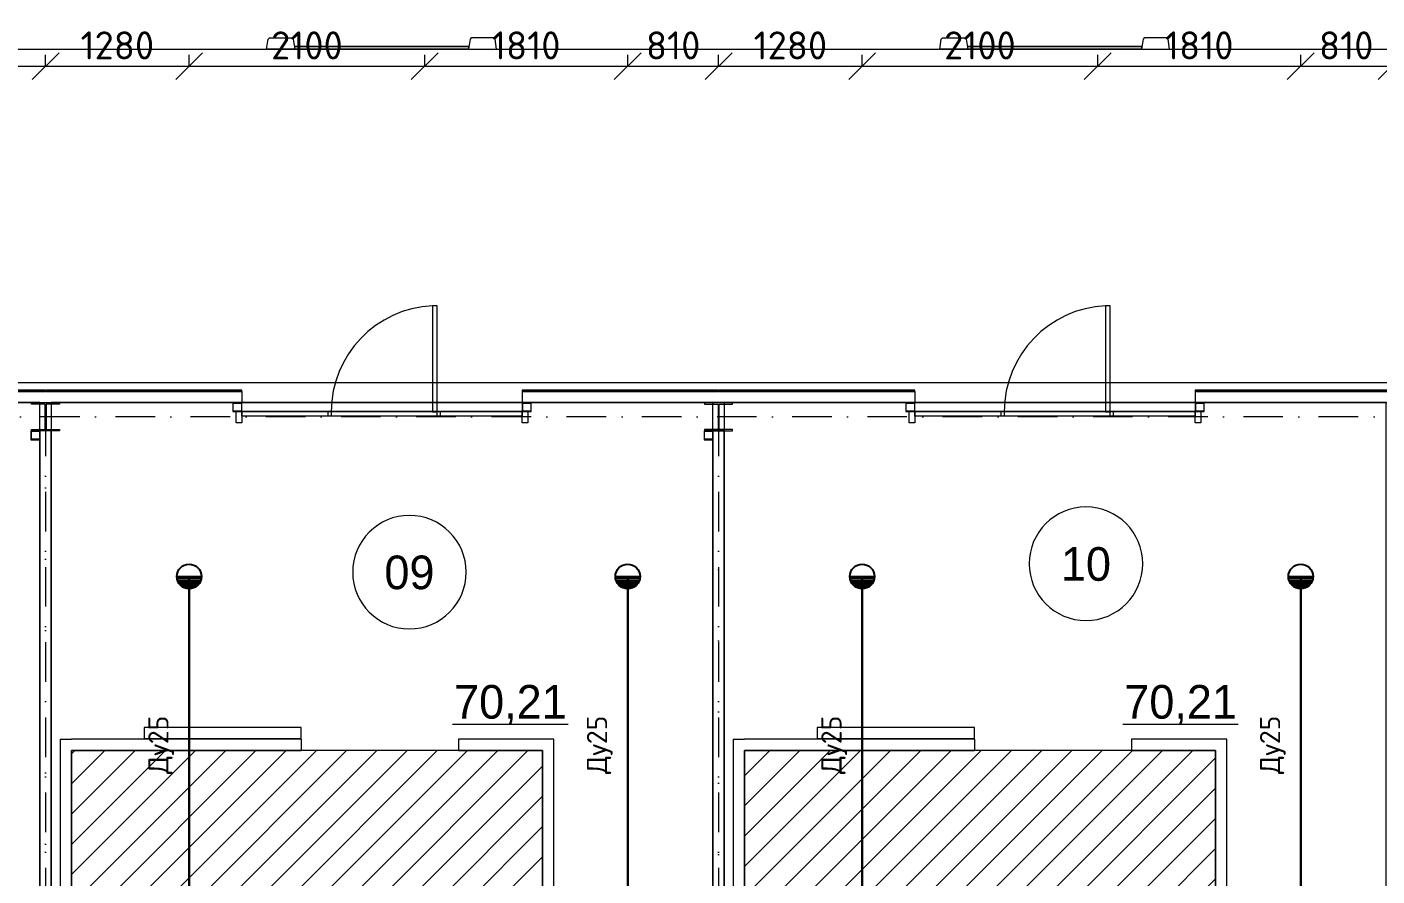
# Model space of a CAD drawing. Header units: millimetres. Extents: x 0 to 2118900, y -20000 to 84100.
# Drawn here: x 417835 to 429870, y 59905 to 67474 of the extents above; entities that cross this region are included whole.
import ezdxf
from ezdxf.enums import TextEntityAlignment as Align

# ---------------------------------------------------------------- set-up
doc = ezdxf.new("R2010")
doc.units = ezdxf.units.MM
for name, pattern in [('Dot & Dashed', [670.277762, 352.777767, -176.388884, 0, -141.111112]), ('Крупный пунктир', [634.99999, 0, -634.99999]), ('Штриховая', [300, 200, -100])]:
    doc.linetypes.add(name, pattern=pattern)
for name, color, linetype, lineweight in [('АР_подоснова', 8, 'Continuous', 13), ('ПТ_В21_расп', 1, 'Continuous', 30), ('ПТ_оросители', 7, 'Continuous', 25), ('ПТ_размеры', 7, 'Continuous', 13), ('ПТ_текст', 7, 'Continuous', 18), ('ПТ_штриховка', 8, 'Continuous', 9)]:
    doc.layers.add(name, color=color, linetype=linetype, lineweight=lineweight)
doc.styles.add('АР_текст_1', font='arial.ttf')
doc.styles.add('ПТ', font='isocpeur.ttf')
doc.dimstyles.new('ПТ100', dxfattribs={"dimscale": 100, "dimtxt": 2.5, "dimasz": 1.2, "dimexe": 1, "dimexo": 0, "dimgap": 0.6, "dimtad": 1, "dimdec": 0, "dimtxsty": 'ПТ', "dimtsz": 1.2, "dimcen": 2.5, "dimclrd": 7, "dimclre": 7, "dimclrt": 7, "dimazin": 3, "dimtfac": 1, "dimtmove": 0, "dimatfit": 3, "dimlwd": 13, "dimlwe": 13, "dimarcsym": 0})

# ---------------------------------------------------------------- blocks, each defined once
blk = doc.blocks.new('Разгрузочный тамбур_09_23', base_point=(14375, 38770))
at = {"color": 0, "linetype": 'Continuous', "lineweight": -2}
blk.add_line((13629, 37258), (14659, 37258), dxfattribs=at)
for start, end in [(0, 180), (180, 0)]:
    blk.add_arc((13244, 38614), 506, start, end, dxfattribs=at)
at = {"color": 0, "lineweight": -2, "style": 'АР_текст_1'}
for tag, p in [('ROOM_NUMBER', (13244, 38612)), ('ROOM_AREA', (14144, 37458))]:
    blk.add_attdef(tag, text='', height=300, dxfattribs=at).set_placement(p, align=Align.MIDDLE_CENTER)
blk = doc.blocks.new('Разгрузочный тамбур_10_24', base_point=(20375, 38770))
at = {"color": 0, "linetype": 'Continuous', "lineweight": -2}
blk.add_line((19604, 37258), (20633, 37258), dxfattribs=at)
for start, end in [(0, 180), (180, 0)]:
    blk.add_arc((19275, 38689), 506, start, end, dxfattribs=at)
at = {"color": 0, "lineweight": -2, "style": 'АР_текст_1'}
for tag, p in [('ROOM_NUMBER', (19275, 38687)), ('ROOM_AREA', (20119, 37458))]:
    blk.add_attdef(tag, text='', height=300, dxfattribs=at).set_placement(p, align=Align.MIDDLE_CENTER)
blk = doc.blocks.new('Колонна SHS ГК 270')
at = {"color": 0, "linetype": 'Continuous', "lineweight": -2}
for p, q in [((40, 40), (-40, 40)), ((-40, 40), (-40, -40)), ((-36.4, -36.4), (-36.4, 36.4)), ((-36.4, 36.4), (36.4, 36.4)), ((36.4, 36.4), (36.4, -36.4)), ((40, -40), (40, 40)), ((-40, -40), (40, -40)), ((36.4, -36.4), (-36.4, -36.4))]:
    blk.add_line(p, q, dxfattribs=at)
blk = doc.blocks.new('Труба Квадратного Сечения ГК SHS 27')
at = {"color": 0, "linetype": 'Continuous', "lineweight": -2}
for p, q in [((1250, 40), (0, 40)), ((0, 40), (0, 0)), ((0, 0), (0, -40)), ((2500, 40), (1250, 40)), ((2500, 0), (2500, 40)), ((2500, -40), (2500, 0)), ((0, -40), (1250, -40)), ((1250, -40), (2500, -40))]:
    blk.add_line(p, q, dxfattribs=at)
blk = doc.blocks.new('Морозильная камера №3_№3_77', base_point=(12258, 33075))
at = {"color": 0, "linetype": 'Continuous', "lineweight": -2}
for p, q in [((13314, 33919), (12735, 32917)), ((13892, 32917), (13314, 33919)), ((12735, 32917), (13892, 32917)), ((13362, 28498), (14391, 28498))]:
    blk.add_line(p, q, dxfattribs=at)
at = {"color": 0, "linetype": 'Штриховая', "lineweight": -2, "flags": 128}
blk.add_lwpolyline([(14430, 37025), (10230, 37025), (10230, 28325), (14430, 28325)], close=True, dxfattribs=at)
at = {"color": 0, "linetype": 'Continuous', "lineweight": -2}
for start, end in [(0, 180), (180, 0)]:
    blk.add_arc((12074, 32708), 506, start, end, dxfattribs=at)
at = {"color": 0, "lineweight": -2, "style": 'АР_текст_1'}
for tag, p in [('DUMMY_112', (13314, 33251)), ('ROOM_NUMBER', (12074, 32705)), ('ROOM_AREA', (13877, 28698))]:
    blk.add_attdef(tag, text='', height=300, dxfattribs=at).set_placement(p, align=Align.MIDDLE_CENTER)
blk = doc.blocks.new('Морозильная камера №3_№3_78', base_point=(18258, 33075))
at = {"color": 0, "linetype": 'Continuous', "lineweight": -2}
for p, q in [((19314, 33919), (18735, 32917)), ((19892, 32917), (19314, 33919)), ((18735, 32917), (19892, 32917)), ((19362, 28498), (20391, 28498))]:
    blk.add_line(p, q, dxfattribs=at)
at = {"color": 0, "linetype": 'Штриховая', "lineweight": -2, "flags": 128}
blk.add_lwpolyline([(20430, 37025), (16230, 37025), (16230, 28325), (20430, 28325)], close=True, dxfattribs=at)
at = {"color": 0, "linetype": 'Continuous', "lineweight": -2}
for start, end in [(0, 180), (180, 0)]:
    blk.add_arc((18074, 32708), 506, start, end, dxfattribs=at)
at = {"color": 0, "lineweight": -2, "style": 'АР_текст_1'}
for tag, p in [('DUMMY_112', (19314, 33251)), ('ROOM_NUMBER', (18074, 32705)), ('ROOM_AREA', (19877, 28698))]:
    blk.add_attdef(tag, text='', height=300, dxfattribs=at).set_placement(p, align=Align.MIDDLE_CENTER)
blk = doc.blocks.new('Перекрытие_1100', base_point=(-300, -300))
at = {"color": 0, "linetype": 'Continuous', "lineweight": -2, "flags": 128}
blk.add_lwpolyline([(-300, -300), (98301, -300), (98301, 40301), (-300, 40301)], close=True, dxfattribs=at)
blk = doc.blocks.new('Перекрытие_320', base_point=(11971, 43276))
at = {"color": 0, "linetype": 'Continuous', "lineweight": -2, "flags": 128}
blk.add_lwpolyline([(11971, 43276), (11985, 43367), (11995, 43376), (12198, 43376), (12208, 43367), (12221, 43276)], close=True, dxfattribs=at)
blk = doc.blocks.new('Перекрытие_330', base_point=(14021, 43276))
at = {"color": 0, "linetype": 'Continuous', "lineweight": -2, "flags": 128}
blk.add_lwpolyline([(14021, 43276), (14008, 43367), (13998, 43376), (13795, 43376), (13785, 43367), (13771, 43276)], close=True, dxfattribs=at)
blk = doc.blocks.new('Перекрытие_340', base_point=(17971, 43276))
at = {"color": 0, "linetype": 'Continuous', "lineweight": -2, "flags": 128}
blk.add_lwpolyline([(17971, 43276), (17985, 43367), (17995, 43376), (18198, 43376), (18208, 43367), (18221, 43276)], close=True, dxfattribs=at)
blk = doc.blocks.new('Перекрытие_350', base_point=(20021, 43276))
at = {"color": 0, "linetype": 'Continuous', "lineweight": -2, "flags": 128}
blk.add_lwpolyline([(20021, 43276), (20008, 43367), (19998, 43376), (19795, 43376), (19785, 43367), (19771, 43276)], close=True, dxfattribs=at)
blk = doc.blocks.new('Перекрытие_580', base_point=(3875, 43275))
at = {"color": 0, "linetype": 'Continuous', "lineweight": -2, "flags": 128}
blk.add_lwpolyline([(3875, 43275), (94125, 43275), (94125, 40301), (3875, 40301)], close=True, dxfattribs=at)
blk = doc.blocks.new('Стена_92', base_point=(14530, 37125))
at = {"color": 0, "linetype": 'Continuous', "lineweight": -2}
for p, q in [((14430, 28235), (14430, 28225)), ((14430, 28225), (14530, 28225)), ((14530, 28225), (14530, 28235))]:
    blk.add_line(p, q, dxfattribs=at)
at = {"color": 0, "linetype": 'Continuous', "lineweight": -2, "flags": 128}
for points in [[(14530, 37125), (14430, 37125)], [(14530, 28235), (14530, 37125)], [(14430, 37025), (14430, 28235)], [(14430, 28235), (14530, 28235)]]:
    blk.add_lwpolyline(points, dxfattribs=at)
blk = doc.blocks.new('Стена_93', base_point=(10130, 28225))
at = {"color": 0, "linetype": 'Continuous', "lineweight": -2}
for p, q in [((10130, 28235), (10130, 28225)), ((10130, 28225), (10230, 28225)), ((10230, 28225), (10230, 28235))]:
    blk.add_line(p, q, dxfattribs=at)
at = {"color": 0, "linetype": 'Continuous', "lineweight": -2, "flags": 128}
for points in [[(10130, 37125), (10230, 37125)], [(10130, 37125), (10130, 28235)], [(10230, 28235), (10230, 37025)], [(10230, 28235), (10130, 28235)]]:
    blk.add_lwpolyline(points, dxfattribs=at)
blk = doc.blocks.new('Стена_94', base_point=(10000, 39875))
at = {"color": 0, "linetype": 'Continuous', "lineweight": -2, "flags": 128}
for points in [[(9950, 39875), (9950, 34125)], [(10050, 39875), (9950, 39875)], [(10050, 34125), (10050, 39875)], [(9950, 34125), (10050, 34125)]]:
    blk.add_lwpolyline(points, dxfattribs=at)
blk = doc.blocks.new('Стена_95', base_point=(20530, 37125))
at = {"color": 0, "linetype": 'Continuous', "lineweight": -2}
for p, q in [((20430, 28235), (20430, 28225)), ((20430, 28225), (20530, 28225)), ((20530, 28225), (20530, 28235))]:
    blk.add_line(p, q, dxfattribs=at)
at = {"color": 0, "linetype": 'Continuous', "lineweight": -2, "flags": 128}
for points in [[(20530, 37125), (20430, 37125)], [(20530, 28235), (20530, 37125)], [(20430, 37025), (20430, 28235)], [(20430, 28235), (20530, 28235)]]:
    blk.add_lwpolyline(points, dxfattribs=at)
blk = doc.blocks.new('Стена_96', base_point=(16130, 28225))
at = {"color": 0, "linetype": 'Continuous', "lineweight": -2}
for p, q in [((16130, 28235), (16130, 28225)), ((16130, 28225), (16230, 28225)), ((16230, 28225), (16230, 28235))]:
    blk.add_line(p, q, dxfattribs=at)
at = {"color": 0, "linetype": 'Continuous', "lineweight": -2, "flags": 128}
for points in [[(16130, 37125), (16230, 37125)], [(16130, 37125), (16130, 28235)], [(16230, 28235), (16230, 37025)], [(16230, 28235), (16130, 28235)]]:
    blk.add_lwpolyline(points, dxfattribs=at)
blk = doc.blocks.new('Стена_181', base_point=(8250, 40225))
at = {"color": 0, "linetype": 'Continuous', "lineweight": -2, "flags": 128}
for points in [[(9997, 40235), (8250, 40235)], [(8250, 40235), (8250, 40225)], [(8250, 40225), (9997, 40225)], [(9997, 40225), (9997, 40235)]]:
    blk.add_lwpolyline(points, dxfattribs=at)
blk = doc.blocks.new('Стена_182', base_point=(8250, 40225))
at = {"color": 0, "linetype": 'Continuous', "lineweight": -2, "flags": 128}
for points in [[(9997, 40235), (8250, 40235)], [(8250, 40235), (8250, 40225)], [(8250, 40225), (9997, 40225)], [(9997, 40225), (9997, 40235)]]:
    blk.add_lwpolyline(points, dxfattribs=at)
blk = doc.blocks.new('Стена_186', base_point=(14250, 40225))
at = {"color": 0, "linetype": 'Continuous', "lineweight": -2, "flags": 128}
for points in [[(15997, 40235), (14250, 40235)], [(14250, 40235), (14250, 40225)], [(14250, 40225), (15997, 40225)], [(15997, 40225), (15997, 40235)]]:
    blk.add_lwpolyline(points, dxfattribs=at)
blk = doc.blocks.new('Стена_187', base_point=(11750, 40225))
at = {"color": 0, "linetype": 'Continuous', "lineweight": -2, "flags": 128}
for points in [[(11750, 40235), (10003, 40235)], [(10003, 40235), (10003, 40225)], [(10003, 40225), (11750, 40225)], [(11750, 40225), (11750, 40235)]]:
    blk.add_lwpolyline(points, dxfattribs=at)
blk = doc.blocks.new('Стена_188', base_point=(20250, 40225))
at = {"color": 0, "linetype": 'Continuous', "lineweight": -2, "flags": 128}
for points in [[(21997, 40235), (20250, 40235)], [(20250, 40235), (20250, 40225)], [(20250, 40225), (21997, 40225)], [(21997, 40225), (21997, 40235)]]:
    blk.add_lwpolyline(points, dxfattribs=at)
blk = doc.blocks.new('Стена_189', base_point=(20250, 40225))
at = {"color": 0, "linetype": 'Continuous', "lineweight": -2, "flags": 128}
for points in [[(21997, 40235), (20250, 40235)], [(20250, 40235), (20250, 40225)], [(20250, 40225), (21997, 40225)], [(21997, 40225), (21997, 40235)]]:
    blk.add_lwpolyline(points, dxfattribs=at)
blk = doc.blocks.new('Стена_1900', base_point=(17750, 40225))
at = {"color": 0, "linetype": 'Continuous', "lineweight": -2, "flags": 128}
for points in [[(17750, 40235), (16003, 40235)], [(16003, 40235), (16003, 40225)], [(16003, 40225), (17750, 40225)], [(17750, 40225), (17750, 40235)]]:
    blk.add_lwpolyline(points, dxfattribs=at)
blk = doc.blocks.new('Стена_191', base_point=(17750, 40225))
at = {"color": 0, "linetype": 'Continuous', "lineweight": -2, "flags": 128}
for points in [[(17750, 40235), (16003, 40235)], [(16003, 40235), (16003, 40225)], [(16003, 40225), (17750, 40225)], [(17750, 40225), (17750, 40235)]]:
    blk.add_lwpolyline(points, dxfattribs=at)
blk = doc.blocks.new('Наружная Раздвижная Дверь 27')
at = {"color": 0, "linetype": 'Continuous', "lineweight": -2}
for p, q in [((-700, 0), (-700, -100)), ((700, 105), (2100, 105)), ((700, 5), (700, 105)), ((2100, 5), (700, 5)), ((700, 0), (700, -100)), ((2100, 105), (2100, 5))]:
    blk.add_line(p, q, dxfattribs=at)
blk = doc.blocks.new('Стена_262', base_point=(10130, 37125))
at = {"color": 0, "linetype": 'Continuous', "lineweight": -2}
for p, q in [((12280, 37125), (12280, 37025)), ((13680, 37125), (13680, 37025))]:
    blk.add_line(p, q, dxfattribs=at)
at = {"color": 0, "linetype": 'Continuous', "lineweight": -2, "flags": 128}
for points in [[(12280, 37125), (10230, 37125)], [(14430, 37125), (13680, 37125)], [(10230, 37025), (12280, 37025)], [(13680, 37025), (14430, 37025)]]:
    blk.add_lwpolyline(points, dxfattribs=at)
at = {"color": 0, "linetype": 'Continuous', "lineweight": -2, "xscale": -1, "zscale": 1000}
blk.add_blockref('Наружная Раздвижная Дверь 27', (12980, 37125), dxfattribs=at)
blk = doc.blocks.new('Стена_267', base_point=(16130, 37125))
at = {"color": 0, "linetype": 'Continuous', "lineweight": -2}
for p, q in [((18280, 37125), (18280, 37025)), ((19680, 37125), (19680, 37025))]:
    blk.add_line(p, q, dxfattribs=at)
at = {"color": 0, "linetype": 'Continuous', "lineweight": -2, "flags": 128}
for points in [[(18280, 37125), (16230, 37125)], [(20430, 37125), (19680, 37125)], [(16230, 37025), (18280, 37025)], [(19680, 37025), (20430, 37025)]]:
    blk.add_lwpolyline(points, dxfattribs=at)
at = {"color": 0, "linetype": 'Continuous', "lineweight": -2, "xscale": -1, "zscale": 1000}
blk.add_blockref('Наружная Раздвижная Дверь 27', (18980, 37125), dxfattribs=at)
blk = doc.blocks.new('Стена_358', base_point=(14250, 40225))
at = {"color": 0, "linetype": 'Continuous', "lineweight": -2, "flags": 128}
for points in [[(15997, 40235), (14250, 40235)], [(14250, 40235), (14250, 40225)], [(14250, 40225), (15997, 40225)], [(15997, 40225), (15997, 40235)]]:
    blk.add_lwpolyline(points, dxfattribs=at)
blk = doc.blocks.new('Стена_359', base_point=(11750, 40225))
at = {"color": 0, "linetype": 'Continuous', "lineweight": -2, "flags": 128}
for points in [[(11750, 40235), (10003, 40235)], [(10003, 40235), (10003, 40225)], [(10003, 40225), (11750, 40225)], [(11750, 40225), (11750, 40235)]]:
    blk.add_lwpolyline(points, dxfattribs=at)
blk = doc.blocks.new('Стена_369', base_point=(16000, 34125))
at = {"color": 0, "linetype": 'Continuous', "lineweight": -2, "flags": 128}
for points in [[(16050, 39875), (15950, 39875)], [(15950, 39875), (15950, 34125)], [(16050, 34125), (16050, 39875)], [(15950, 34125), (16050, 34125)]]:
    blk.add_lwpolyline(points, dxfattribs=at)
blk = doc.blocks.new('Морф_166')
at = {"color": 0, "linetype": 'Continuous', "lineweight": -2, "flags": 128}
for points in [[(12221, 43301), (12221, 43300)], [(12421, 43301), (12221, 43301)], [(12421, 43300), (12221, 43300)], [(12421, 43301), (12421, 43300)]]:
    blk.add_lwpolyline(points, dxfattribs=at)
blk = doc.blocks.new('Морф_167')
at = {"color": 0, "linetype": 'Continuous', "lineweight": -2, "flags": 128}
for points in [[(12221, 43301), (12221, 43300)], [(12421, 43301), (12221, 43301)], [(12221, 43300), (12421, 43300)], [(12421, 43300), (12421, 43301)], [(12421, 43301), (12621, 43301)], [(12621, 43300), (12421, 43300)], [(12621, 43301), (12621, 43300)]]:
    blk.add_lwpolyline(points, dxfattribs=at)
blk = doc.blocks.new('Морф_168')
at = {"color": 0, "linetype": 'Continuous', "lineweight": -2, "flags": 128}
for points in [[(12621, 43301), (12321, 43301)], [(12321, 43301), (12321, 43300)], [(12321, 43300), (12621, 43300)], [(12621, 43300), (12621, 43301)], [(12621, 43301), (12821, 43301)], [(12821, 43300), (12621, 43300)], [(12821, 43301), (12821, 43300)]]:
    blk.add_lwpolyline(points, dxfattribs=at)
blk = doc.blocks.new('Морф_169')
at = {"color": 0, "linetype": 'Continuous', "lineweight": -2, "flags": 128}
for points in [[(12621, 43301), (12321, 43301)], [(12321, 43301), (12321, 43300)], [(12321, 43300), (12621, 43300)], [(12621, 43300), (12621, 43301)], [(12621, 43301), (12821, 43301)], [(12821, 43300), (12621, 43300)], [(12821, 43301), (12821, 43300)]]:
    blk.add_lwpolyline(points, dxfattribs=at)
blk = doc.blocks.new('Морф_170')
at = {"color": 0, "linetype": 'Continuous', "lineweight": -2, "flags": 128}
for points in [[(12821, 43301), (12521, 43301)], [(12521, 43301), (12521, 43300)], [(12521, 43300), (12821, 43300)], [(12821, 43300), (12821, 43301)], [(12821, 43301), (13021, 43301)], [(13021, 43300), (12821, 43300)], [(13021, 43301), (13021, 43300)]]:
    blk.add_lwpolyline(points, dxfattribs=at)
blk = doc.blocks.new('Морф_171')
at = {"color": 0, "linetype": 'Continuous', "lineweight": -2, "flags": 128}
for points in [[(13021, 43301), (12721, 43301)], [(12721, 43301), (12721, 43300)], [(12721, 43300), (13021, 43300)], [(13021, 43300), (13021, 43301)], [(13021, 43301), (13221, 43301)], [(13221, 43300), (13021, 43300)], [(13221, 43301), (13221, 43300)]]:
    blk.add_lwpolyline(points, dxfattribs=at)
blk = doc.blocks.new('Морф_172')
at = {"color": 0, "linetype": 'Continuous', "lineweight": -2, "flags": 128}
for points in [[(13221, 43301), (12921, 43301)], [(12921, 43301), (12921, 43300)], [(12921, 43300), (13221, 43300)], [(13221, 43300), (13221, 43301)], [(13221, 43301), (13421, 43301)], [(13421, 43300), (13221, 43300)], [(13421, 43301), (13421, 43300)]]:
    blk.add_lwpolyline(points, dxfattribs=at)
blk = doc.blocks.new('Морф_173')
at = {"color": 0, "linetype": 'Continuous', "lineweight": -2, "flags": 128}
for points in [[(13421, 43301), (13121, 43301)], [(13121, 43301), (13121, 43300)], [(13121, 43300), (13421, 43300)], [(13421, 43300), (13421, 43301)], [(13421, 43301), (13621, 43301)], [(13621, 43300), (13421, 43300)], [(13621, 43301), (13621, 43300)]]:
    blk.add_lwpolyline(points, dxfattribs=at)
blk = doc.blocks.new('Морф_174')
at = {"color": 0, "linetype": 'Continuous', "lineweight": -2, "flags": 128}
for points in [[(13621, 43301), (13321, 43301)], [(13321, 43301), (13321, 43300)], [(13321, 43300), (13621, 43300)], [(13621, 43300), (13621, 43301)], [(13621, 43301), (13771, 43301)], [(13771, 43300), (13621, 43300)], [(13771, 43300), (13771, 43301)]]:
    blk.add_lwpolyline(points, dxfattribs=at)
blk = doc.blocks.new('Морф_175')
at = {"color": 0, "linetype": 'Continuous', "lineweight": -2, "flags": 128}
for points in [[(13771, 43301), (13521, 43301)], [(13521, 43301), (13521, 43300)], [(13521, 43300), (13771, 43300)], [(13771, 43300), (13771, 43301)]]:
    blk.add_lwpolyline(points, dxfattribs=at)
blk = doc.blocks.new('Морф_176')
at = {"color": 0, "linetype": 'Continuous', "lineweight": -2, "flags": 128}
for points in [[(13771, 43301), (13721, 43301)], [(13721, 43301), (13721, 43300)], [(13721, 43300), (13771, 43300)], [(13771, 43300), (13771, 43301)]]:
    blk.add_lwpolyline(points, dxfattribs=at)
blk = doc.blocks.new('Морф_177')
at = {"color": 0, "linetype": 'Continuous', "lineweight": -2, "flags": 128}
for points in [[(18221, 43301), (18221, 43300)], [(18421, 43301), (18221, 43301)], [(18421, 43300), (18221, 43300)], [(18421, 43301), (18421, 43300)]]:
    blk.add_lwpolyline(points, dxfattribs=at)
blk = doc.blocks.new('Морф_178')
at = {"color": 0, "linetype": 'Continuous', "lineweight": -2, "flags": 128}
for points in [[(18221, 43301), (18221, 43300)], [(18421, 43301), (18221, 43301)], [(18221, 43300), (18421, 43300)], [(18421, 43300), (18421, 43301)], [(18421, 43301), (18621, 43301)], [(18621, 43300), (18421, 43300)], [(18621, 43301), (18621, 43300)]]:
    blk.add_lwpolyline(points, dxfattribs=at)
blk = doc.blocks.new('Морф_179')
at = {"color": 0, "linetype": 'Continuous', "lineweight": -2, "flags": 128}
for points in [[(18621, 43301), (18321, 43301)], [(18321, 43301), (18321, 43300)], [(18321, 43300), (18621, 43300)], [(18621, 43300), (18621, 43301)], [(18621, 43301), (18821, 43301)], [(18821, 43300), (18621, 43300)], [(18821, 43301), (18821, 43300)]]:
    blk.add_lwpolyline(points, dxfattribs=at)
blk = doc.blocks.new('Морф_180')
at = {"color": 0, "linetype": 'Continuous', "lineweight": -2, "flags": 128}
for points in [[(18621, 43301), (18321, 43301)], [(18321, 43301), (18321, 43300)], [(18321, 43300), (18621, 43300)], [(18621, 43300), (18621, 43301)], [(18621, 43301), (18821, 43301)], [(18821, 43300), (18621, 43300)], [(18821, 43301), (18821, 43300)]]:
    blk.add_lwpolyline(points, dxfattribs=at)
blk = doc.blocks.new('Морф_181')
at = {"color": 0, "linetype": 'Continuous', "lineweight": -2, "flags": 128}
for points in [[(18821, 43301), (18521, 43301)], [(18521, 43301), (18521, 43300)], [(18521, 43300), (18821, 43300)], [(18821, 43300), (18821, 43301)], [(18821, 43301), (19021, 43301)], [(19021, 43300), (18821, 43300)], [(19021, 43301), (19021, 43300)]]:
    blk.add_lwpolyline(points, dxfattribs=at)
blk = doc.blocks.new('Морф_182')
at = {"color": 0, "linetype": 'Continuous', "lineweight": -2, "flags": 128}
for points in [[(19021, 43301), (18721, 43301)], [(18721, 43301), (18721, 43300)], [(18721, 43300), (19021, 43300)], [(19021, 43300), (19021, 43301)], [(19021, 43301), (19221, 43301)], [(19221, 43300), (19021, 43300)], [(19221, 43301), (19221, 43300)]]:
    blk.add_lwpolyline(points, dxfattribs=at)
blk = doc.blocks.new('Морф_183')
at = {"color": 0, "linetype": 'Continuous', "lineweight": -2, "flags": 128}
for points in [[(19221, 43301), (18921, 43301)], [(18921, 43301), (18921, 43300)], [(18921, 43300), (19221, 43300)], [(19221, 43300), (19221, 43301)], [(19221, 43301), (19421, 43301)], [(19421, 43300), (19221, 43300)], [(19421, 43301), (19421, 43300)]]:
    blk.add_lwpolyline(points, dxfattribs=at)
blk = doc.blocks.new('Морф_184')
at = {"color": 0, "linetype": 'Continuous', "lineweight": -2, "flags": 128}
for points in [[(19421, 43301), (19121, 43301)], [(19121, 43301), (19121, 43300)], [(19121, 43300), (19421, 43300)], [(19421, 43300), (19421, 43301)], [(19421, 43301), (19621, 43301)], [(19621, 43300), (19421, 43300)], [(19621, 43301), (19621, 43300)]]:
    blk.add_lwpolyline(points, dxfattribs=at)
blk = doc.blocks.new('Морф_185')
at = {"color": 0, "linetype": 'Continuous', "lineweight": -2, "flags": 128}
for points in [[(19621, 43301), (19321, 43301)], [(19321, 43301), (19321, 43300)], [(19321, 43300), (19621, 43300)], [(19621, 43300), (19621, 43301)], [(19621, 43301), (19771, 43301)], [(19771, 43300), (19621, 43300)], [(19771, 43300), (19771, 43301)]]:
    blk.add_lwpolyline(points, dxfattribs=at)
blk = doc.blocks.new('Морф_186')
at = {"color": 0, "linetype": 'Continuous', "lineweight": -2, "flags": 128}
for points in [[(19771, 43301), (19521, 43301)], [(19521, 43301), (19521, 43300)], [(19521, 43300), (19771, 43300)], [(19771, 43300), (19771, 43301)]]:
    blk.add_lwpolyline(points, dxfattribs=at)
blk = doc.blocks.new('Морф_187')
at = {"color": 0, "linetype": 'Continuous', "lineweight": -2, "flags": 128}
for points in [[(19771, 43301), (19721, 43301)], [(19721, 43301), (19721, 43300)], [(19721, 43300), (19771, 43300)], [(19771, 43300), (19771, 43301)]]:
    blk.add_lwpolyline(points, dxfattribs=at)
blk = doc.blocks.new('Колонна Универсальная 27')
at = {"color": 0, "linetype": 'Continuous', "lineweight": -2}
for p, q in [((125, 125), (-125, 125)), ((-125, 125), (-125, 113)), ((125, 113), (125, 125)), ((-125, 113), (-4, 113)), ((-4, 113), (-4, -113)), ((4, -113), (4, 113)), ((4, 113), (125, 113)), ((-4, -113), (-125, -113)), ((-125, -113), (-125, -125)), ((125, -113), (4, -113)), ((125, -125), (125, -113)), ((-125, -125), (125, -125))]:
    blk.add_line(p, q, dxfattribs=at)
blk = doc.blocks.new('Двутавp К 26020-83 27')
at = {"color": 0, "linetype": 'Крупный пунктир', "lineweight": -2}
blk.add_line((0, 0), (39875, 0), dxfattribs=at)
blk = doc.blocks.new('Двутавp К 26020-83 27_2')
at = {"color": 0, "linetype": 'Крупный пунктир', "lineweight": -2}
blk.add_line((0, 0), (17750, 0), dxfattribs=at)
blk = doc.blocks.new('Перекрытие_911', base_point=(12221, 43300))
at = {"color": 0, "linetype": 'Continuous', "lineweight": -2, "flags": 128}
blk.add_lwpolyline([(12221, 43300), (13771, 43300), (13771, 43276), (12221, 43276)], close=True, dxfattribs=at)
blk = doc.blocks.new('Перекрытие_920', base_point=(18221, 43300))
at = {"color": 0, "linetype": 'Continuous', "lineweight": -2, "flags": 128}
blk.add_lwpolyline([(18221, 43300), (19771, 43300), (19771, 43276), (18221, 43276)], close=True, dxfattribs=at)
blk = doc.blocks.new('Ворота Гаражные Раздвижные Вертикальные 27')
at = {"color": 0, "linetype": 'Continuous', "lineweight": -2}
for p, q in [((-1250, 180), (-1250, 80)), ((1250, 180), (1250, 80)), ((-1250, 0), (-1300, 0)), ((-1300, 0), (-1300, -100)), ((1250, 0), (-1250, 0)), ((-1250, 0), (-1250, -40)), ((-1250, -100), (-1250, 0)), ((1250, -40), (1250, 0)), ((1300, 0), (1250, 0)), ((1250, 0), (1250, -100)), ((1300, -100), (1300, 0)), ((-1300, -100), (-1250, -100)), ((-1250, -40), (1250, -40)), ((1250, -100), (1300, -100))]:
    blk.add_line(p, q, dxfattribs=at)
blk.add_point((0, 0), dxfattribs=at)
blk.add_point((0, 0), dxfattribs=at)
blk.add_point((0, 0), dxfattribs=at)
blk.add_point((0, 0), dxfattribs=at)
blk = doc.blocks.new('Стена_416', base_point=(-125, 40125))
at = {"color": 0, "linetype": 'Continuous', "lineweight": -2}
for p, q in [((11750, 40225), (11750, 40125)), ((14250, 40225), (14250, 40125)), ((17750, 40225), (17750, 40125)), ((20250, 40225), (20250, 40125))]:
    blk.add_line(p, q, dxfattribs=at)
at = {"color": 0, "linetype": 'Continuous', "lineweight": -2, "flags": 128}
for points in [[(11750, 40225), (8250, 40225)], [(17750, 40225), (14250, 40225)], [(23750, 40225), (20250, 40225)], [(8300, 40125), (11700, 40125)], [(14300, 40125), (17700, 40125)], [(20300, 40125), (23700, 40125)]]:
    blk.add_lwpolyline(points, dxfattribs=at)
at = {"color": 0, "linetype": 'Continuous', "lineweight": -2}
for p in [(13000, 40045), (13000, 40045), (19000, 40045), (19000, 40045)]:
    blk.add_point(p, dxfattribs=at)
at = {"color": 0, "linetype": 'Continuous', "lineweight": -2, "xscale": -1, "zscale": 1000}
for p in [(13000, 40045), (19000, 40045)]:
    blk.add_blockref('Ворота Гаражные Раздвижные Вертикальные 27', p, dxfattribs=at)
blk = doc.blocks.new('Стандартный Маркер Сетки_40')
at = {"color": 0, "linetype": 'Dot & Dashed', "lineweight": -2}
for q in [(55187, 0), (0, 0)]:
    blk.add_line((0, 0), q, dxfattribs=at)
at = {"color": 0, "lineweight": -2, "style": 'АР_текст_1'}
blk.add_attdef('AC_MarkerText_1', text='', height=300, rotation=90, dxfattribs=at).set_placement((55368, -69), align=Align.TOP_CENTER)
blk = doc.blocks.new('AR_F1')
at = {"layer": 'АР_подоснова', "linetype": 'Continuous'}
for p, q in [((13490, 40989), (13450, 40989)), ((13450, 40989), (13450, 40043)), ((13490, 40043), (13490, 40989)), ((19490, 40989), (19450, 40989)), ((19450, 40989), (19450, 40043)), ((19490, 40043), (19490, 40989)), ((12518, 40045), (12546, 40045)), ((12518, 40005), (12518, 40045)), ((12546, 40005), (12518, 40005)), ((12546, 40045), (12546, 40005)), ((13450, 40043), (13490, 40043)), ((13490, 40045), (13518, 40045)), ((13490, 40005), (13490, 40045)), ((13518, 40005), (13490, 40005)), ((13518, 40045), (13518, 40005)), ((18518, 40045), (18546, 40045)), ((18518, 40005), (18518, 40045)), ((18546, 40005), (18518, 40005)), ((18546, 40045), (18546, 40005)), ((19450, 40043), (19490, 40043)), ((19490, 40045), (19518, 40045)), ((19490, 40005), (19490, 40045)), ((19518, 40005), (19490, 40005)), ((19518, 40045), (19518, 40005))]:
    blk.add_line(p, q, dxfattribs=at)
at = {"layer": 'АР_подоснова', "linetype": 'Dot & Dashed'}
blk.add_line((98125, 40000), (-4800, 40000), dxfattribs=at)
at = {"layer": 'АР_подоснова', "linetype": 'Continuous', "flags": 128}
for points in [[(-125, 28225), (7275, 28225), (9950, 28225), (9950, 40125), (5680, 40125), (5680, 38025), (-125, 38025)], [(10050, 40125), (10050, 28225), (10130, 28225), (14530, 28225), (15950, 28225), (15950, 40125)], [(16130, 28225), (20530, 28225), (21950, 28225), (21950, 40125), (16050, 40125), (16050, 28225)], [(14430, 37025), (10230, 37025), (10230, 28325), (14430, 28325)], [(20430, 37025), (16230, 37025), (16230, 28325), (20430, 28325)]]:
    blk.add_lwpolyline(points, close=True, dxfattribs=at)
at = {"layer": 'АР_подоснова', "linetype": 'Continuous'}
for centre in [(13495, 40041), (19495, 40041)]:
    blk.add_arc(centre, 949, 92.6952, 179.7847, dxfattribs=at)
for name, p in [('Перекрытие_320', (11971, 43276)), ('Перекрытие_330', (14021, 43276)), ('Перекрытие_340', (17971, 43276)), ('Перекрытие_350', (20021, 43276)), ('Перекрытие_580', (3875, 43275)), ('Морф_166', (0, 0)), ('Морф_167', (0, 0)), ('Перекрытие_911', (12221, 43300)), ('Морф_168', (0, 0)), ('Морф_169', (0, 0)), ('Морф_170', (0, 0)), ('Морф_171', (0, 0)), ('Морф_172', (0, 0)), ('Морф_173', (0, 0)), ('Морф_174', (0, 0)), ('Морф_175', (0, 0)), ('Морф_176', (0, 0)), ('Морф_177', (0, 0)), ('Морф_178', (0, 0)), ('Перекрытие_920', (18221, 43300)), ('Морф_179', (0, 0)), ('Морф_180', (0, 0)), ('Морф_181', (0, 0)), ('Морф_182', (0, 0)), ('Морф_183', (0, 0)), ('Морф_184', (0, 0)), ('Морф_185', (0, 0)), ('Морф_186', (0, 0)), ('Морф_187', (0, 0)), ('Перекрытие_1100', (-300, -300))]:
    blk.add_blockref(name, p, dxfattribs=at)
at = {"layer": 'АР_подоснова'}
for name, p in [('Стена_416', (-125, 40125)), ('Стена_181', (8250, 40225)), ('Стена_182', (8250, 40225)), ('Стена_187', (11750, 40225)), ('Стена_359', (11750, 40225)), ('Стена_186', (14250, 40225)), ('Стена_358', (14250, 40225)), ('Стена_1900', (17750, 40225)), ('Стена_191', (17750, 40225)), ('Стена_188', (20250, 40225)), ('Стена_189', (20250, 40225)), ('Стена_94', (10000, 39875)), ('Стена_369', (16000, 34125)), ('Стена_262', (10130, 37125)), ('Стена_267', (16130, 37125)), ('Стена_93', (10130, 28225)), ('Стена_92', (14530, 37125)), ('Стена_96', (16130, 28225)), ('Стена_95', (20530, 37125))]:
    blk.add_blockref(name, p, dxfattribs=at)
at = {"layer": 'АР_подоснова', "linetype": 'Continuous', "xscale": -1, "zscale": 1000}
for name, p in [('Колонна Универсальная 27', (10000, 40000)), ('Труба Квадратного Сечения ГК SHS 27', (14250, 40085)), ('Труба Квадратного Сечения ГК SHS 27', (20250, 40085))]:
    blk.add_blockref(name, p, dxfattribs=at)
at = {"layer": 'АР_подоснова', "linetype": 'Continuous', "zscale": 1000}
for name, p in [('Колонна SHS ГК 270', (11710, 40085)), ('Колонна SHS ГК 270', (14290, 40085)), ('Колонна Универсальная 27', (16000, 40000)), ('Колонна SHS ГК 270', (17710, 40085)), ('Колонна SHS ГК 270', (20290, 40085))]:
    blk.add_blockref(name, p, dxfattribs=at)
for name, p, rotation in [('Стандартный Маркер Сетки_40', (10000, 40000), 270), ('Стандартный Маркер Сетки_40', (16000, 40000), 270), ('Колонна SHS ГК 270', (9910, 39835), 180), ('Колонна SHS ГК 270', (15910, 39835), 180), ('Двутавp К 26020-83 27_2', (16000, 22125), 90)]:
    blk.add_blockref(name, p, dxfattribs=dict(at, rotation=rotation))
at = {"layer": 'АР_подоснова', "linetype": 'Continuous', "xscale": -1, "zscale": 1000, "rotation": 90}
blk.add_blockref('Двутавp К 26020-83 27', (10000, 40000), dxfattribs=at)
at = {"layer": 'АР_подоснова', "linetype": 'Continuous'}
ref = blk.add_blockref('Разгрузочный тамбур_09_23', (14375, 38770), dxfattribs=at)
ref.add_attrib('ROOM_NUMBER', '09', dxfattribs={"layer": '0', "color": 0, "lineweight": 9, "height": 300}).set_placement((13244, 38612), align=Align.MIDDLE_CENTER)
ref.add_attrib('ROOM_AREA', '70,21', dxfattribs={"layer": '0', "color": 0, "lineweight": 9, "height": 300}).set_placement((14144, 37458), align=Align.MIDDLE_CENTER)
ref = blk.add_blockref('Разгрузочный тамбур_10_24', (20375, 38770), dxfattribs=at)
ref.add_attrib('ROOM_NUMBER', '10', dxfattribs={"layer": '0', "color": 0, "lineweight": 9, "height": 300}).set_placement((19275, 38687), align=Align.MIDDLE_CENTER)
ref.add_attrib('ROOM_AREA', '70,21', dxfattribs={"layer": '0', "color": 0, "lineweight": 9, "height": 300}).set_placement((20119, 37458), align=Align.MIDDLE_CENTER)
ref = blk.add_blockref('Морозильная камера №3_№3_77', (12258, 33075), dxfattribs=at)
ref.add_attrib('ROOM_NUMBER', '№3', dxfattribs={"layer": '0', "color": 0, "lineweight": 9, "height": 300}).set_placement((12074, 32705), align=Align.MIDDLE_CENTER)
ref.add_attrib('ROOM_AREA', '36,54', dxfattribs={"layer": '0', "color": 0, "lineweight": 9, "height": 300}).set_placement((13877, 28698), align=Align.MIDDLE_CENTER)
ref.add_attrib('DUMMY_112', '4', dxfattribs={"layer": '0', "color": 0, "lineweight": 9, "height": 300}).set_placement((13314, 33251), align=Align.MIDDLE_CENTER)
ref = blk.add_blockref('Морозильная камера №3_№3_78', (18258, 33075), dxfattribs=at)
ref.add_attrib('ROOM_NUMBER', '№3', dxfattribs={"layer": '0', "color": 0, "lineweight": 9, "height": 300}).set_placement((18074, 32705), align=Align.MIDDLE_CENTER)
ref.add_attrib('ROOM_AREA', '36,54', dxfattribs={"layer": '0', "color": 0, "lineweight": 9, "height": 300}).set_placement((19877, 28698), align=Align.MIDDLE_CENTER)
ref.add_attrib('DUMMY_112', '4', dxfattribs={"layer": '0', "color": 0, "lineweight": 9, "height": 300}).set_placement((19314, 33251), align=Align.MIDDLE_CENTER)
blk = doc.blocks.new('SPR_DN')
for p, q in [((-1.1, 0), (1.1, 0)), ((-1.08, -0.18), (1.08, -0.18)), ((-1.04, -0.37), (1.04, -0.37)), ((-0.95, -0.55), (0.95, -0.55)), ((-0.82, -0.73), (0.82, -0.73)), ((-0.61, -0.92), (0.61, -0.92))]:
    blk.add_line(p, q)
blk.add_circle((0, 0), 1.1)

msp = doc.modelspace()

# ---------------------------------------------------------------- hatches: boundary and pattern name
at = {"layer": 'ПТ_штриховка'}
h = msp.add_hatch(dxfattribs=at)
h.set_pattern_fill('ANSI31', color=8, scale=60)
h.paths.add_polyline_path([(418230, 52325), (422430, 52325), (422430, 61025), (418230, 61025)])
h = msp.add_hatch(dxfattribs=at)
h.set_pattern_fill('ANSI31', color=8, scale=60)
h.paths.add_polyline_path([(424230, 52325), (428430, 52325), (428430, 61025), (424230, 61025)])

# ---------------------------------------------------------------- linework, layer by layer
at = {"layer": 'ПТ_В21_расп'}
for p, q in [((419280, 59575), (419280, 62575)), ((423190, 59575), (423190, 62575)), ((425280, 59575), (425280, 62575)), ((429190, 59575), (429190, 62575))]:
    msp.add_line(p, q, dxfattribs=at)

# ---------------------------------------------------------------- block references
at = {"layer": 'АР_подоснова'}
msp.add_blockref('AR_F1', (408000, 24000), dxfattribs=at)
at = {"layer": 'ПТ_оросители', "xscale": 100, "yscale": 100}
for p in [(419280, 62575), (423190, 62575), (425280, 62575), (429190, 62575)]:
    msp.add_blockref('SPR_DN', p, dxfattribs=at)

# ---------------------------------------------------------------- texts
at = {"layer": 'ПТ_текст', "style": 'ПТ'}
for p in [(419150, 61075), (423060, 61075), (425150, 61075), (429060, 61075)]:
    msp.add_text('Ду25', height=180, rotation=90, dxfattribs=at).set_placement(p, align=Align.BOTTOM_CENTER)

# ---------------------------------------------------------------- dimensions: what is measured, and where the dimension line sits
at = {"layer": 'ПТ_размеры'}
for base, p1, p2 in [((416562, 67125), (416562, 67125), (418000, 67125)), ((418000, 67125), (418000, 67125), (419280, 67125)), ((419280, 67125), (419280, 67125), (421380, 67125)), ((421380, 67125), (421380, 67125), (423190, 67125)), ((423190, 67125), (423190, 67125), (424000, 67125)), ((424000, 67125), (424000, 67125), (425280, 67125)), ((425280, 67125), (425280, 67125), (427380, 67125)), ((427380, 67125), (427380, 67125), (429190, 67125)), ((429190, 67125), (429190, 67125), (430000, 67125))]:
    msp.add_linear_dim(base=base, p1=p1, p2=p2, dimstyle='ПТ100', dxfattribs=at).render()

doc.saveas('drawing.dxf')
